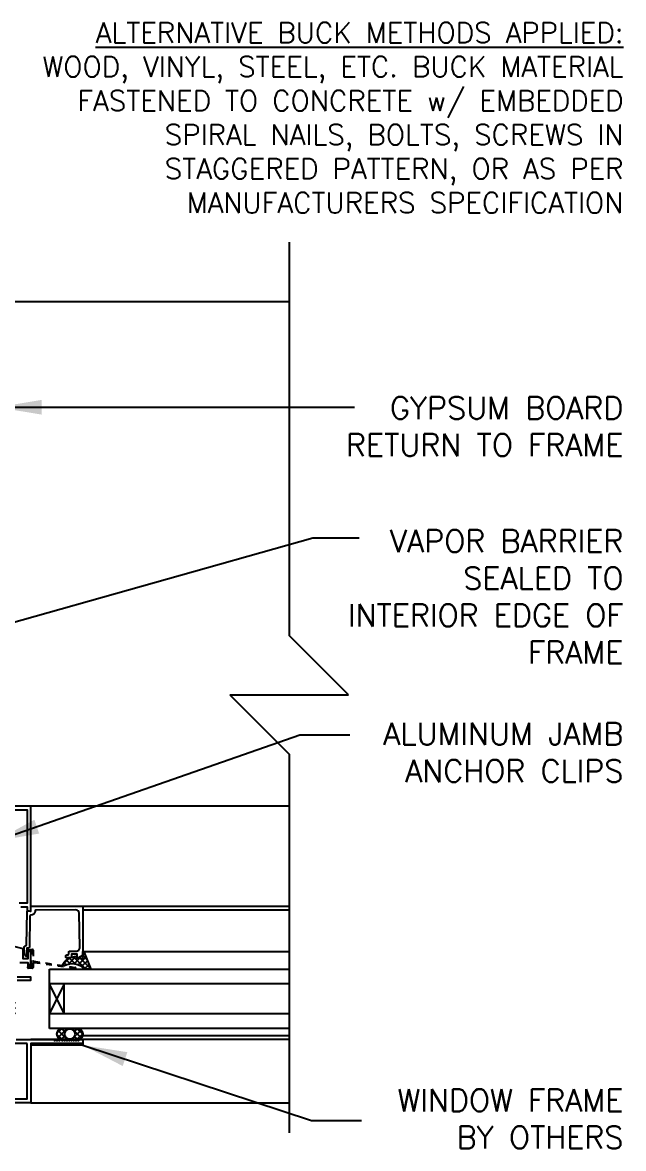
# Model space of a CAD drawing. Header units: inches. Extents: x 2883.8 to 2914.4, y 405.8 to 450.2.
# Drawn here: x 2902.54 to 2912.67, y 431.24 to 450.21 of the extents above; entities that cross this region are included whole.
import ezdxf

# ---------------------------------------------------------------- set-up
doc = ezdxf.new("R2010")
doc.units = ezdxf.units.IN
doc.header["$LTSCALE"] = 0.5
doc.header["$MEASUREMENT"] = 0
doc.linetypes.add('HIDDEN2', pattern=[0.1875, 0.125, -0.0625])
for name, color, linetype in [('HATCH', 12, 'CONTINUOUS'), ('LINE18', 9, 'CONTINUOUS'), ('line25', 2, 'CONTINUOUS'), ('LINE9', 9, 'CONTINUOUS'), ('TEXT', 4, 'CONTINUOUS')]:
    doc.layers.add(name, color=color, linetype=linetype)
doc.styles.add('DIM', font='romans.shx', dxfattribs={"width": 0.7})
doc.styles.get("Standard").update_dxf_attribs({"font": 'romans.shx'})
doc.dimstyles.new('ext_12', dxfattribs={"dimscale": 12, "dimtxt": 0.09375, "dimasz": 0.09375, "dimexe": 0.09375, "dimexo": 0.0625, "dimgap": 0.0625, "dimtad": 1, "dimdec": 1, "dimzin": 3, "dimdsep": 46, "dimlunit": 4, "dimtxsty": 'DIM', "dimcen": 0.09, "dimdle": 0.09375, "dimclrt": 4, "dimadec": 0, "dimazin": 0, "dimtfac": 1, "dimtdec": 1, "dimtmove": 2, "dimatfit": 3, "dimfxl": 0, "dimfrac": 2, "dimtolj": 1, "dimtzin": 0, "dimarcsym": 0})

msp = doc.modelspace()

# ---------------------------------------------------------------- hatches: boundary and pattern name
at = {"layer": 'HATCH'}
h = msp.add_hatch(dxfattribs=at)
h.set_pattern_fill('ANSI37', color=256, scale=0.5, angle=90, style=0)
h.set_pattern_definition([(135, (3423.67642, -2287.3815), (-0.0441941738, -0.0441941738), []), (225, (3423.67642, -2287.3815), (0.0441941738, -0.0441941738), [])])
h.paths.add_polyline_path([(2903.2178516, 433.2615756), (2903.4647818, 433.2615756, -0.9731191936), (2903.4699578, 433.0716469), (2903.2179048, 433.0715059, -1.0002797932)])
h.paths.add_polyline_path([(2903.3413167, 433.0790058, 1), (2903.3413167, 433.2540756, 1)], flags=16)
h.paths.add_polyline_path([(2903.5592841, 434.4324053), (2903.5592841, 434.5572992, -0.3927408575), (2903.5850059, 434.5378346), (2903.6959836, 434.2615756), (2903.5914137, 434.2615756, 0.3145636001), (2903.2481354, 434.3154484), (2903.2216232, 434.3194839), (2903.2216232, 434.3459531, -0.1494430698), (2903.340687, 434.4484384), (2903.3412841, 434.4484384, 0.1929134894), (2903.3620015, 434.4567407, -0.0892264714), (2903.4560545, 434.4710392), (2903.4593837, 434.4521585, 0.3152987889), (2903.4619794, 434.4495627)])
h.paths.add_polyline_path([(2902.180428, 433.7946634, 0.7725978076), (2902.1657476, 433.8197062, -0.343148792), (2902.1543716, 433.8243304), (2902.1450366, 433.840499, -0.1316524976), (2902.1439648, 433.844499), (2902.1439648, 433.8633554, -0.4142135624), (2902.1519648, 433.8713554), (2902.3409648, 433.8713554, -0.4142135624), (2902.3489648, 433.8633554), (2902.3489648, 433.844499, -0.1316524976), (2902.3478931, 433.840499), (2902.3385581, 433.8243304, -0.343148792), (2902.3271821, 433.8197062, 0.7725978076), (2902.3125017, 433.7946634), (2902.4199045, 433.6872607), (2902.4199045, 433.480751), (2902.3125017, 433.3733483, 0.7725978076), (2902.3271821, 433.3483054, -0.343148792), (2902.3385581, 433.3436813), (2902.3478931, 433.3275127, -0.1316524976), (2902.3489648, 433.3235127), (2902.3489648, 433.3046563, -0.4142135624), (2902.3409648, 433.2966563), (2902.1519648, 433.2966563, -0.4142135624), (2902.1439648, 433.3046563), (2902.1439648, 433.3235127, -0.1316524976), (2902.1450366, 433.3275127), (2902.1543716, 433.3436813, -0.343148792), (2902.1657476, 433.3483054, 0.7725978076), (2902.180428, 433.3733483), (2902.0730252, 433.480751), (2902.0730252, 433.6872607)])
h.paths.add_polyline_path([(2902.3614648, 433.6116671), (2902.3614648, 433.556495, -0.3238484293), (2902.320227, 433.4995039, -0.3265016201), (2902.1727027, 433.4995039, -0.3238484398), (2902.1314648, 433.556495), (2902.1314648, 433.6116671, -0.3238484345), (2902.1727027, 433.6686582, -0.3265016201), (2902.320227, 433.6686582, -0.3238484345)], flags=16)

# ---------------------------------------------------------------- linework, layer by layer
for p, q in [((2907.0369751, 437.0065058), (2902.6838167, 437.0065058)), ((2903.5592841, 435.3205015), (2907.0403743, 435.3205015)), ((2903.5592841, 434.5574192), (2907.0403743, 434.5574192)), ((2907.0369751, 433.1365058), (2903.5549457, 433.1365058)), ((2907.0369751, 433.0715058), (2902.6838167, 433.0715058))]:
    msp.add_line(p, q, dxfattribs=at)
at = {"layer": 'HATCH', "flags": 128}
for points in [[(2903.558955, 435.2564845), (2907.0403743, 435.2564845)], [(2902.6839648, 432.0065058), (2907.0369751, 432.0065058)]]:
    msp.add_lwpolyline(points, dxfattribs=at)
at = {"layer": 'HATCH'}
for points in [[(2903.5592841, 434.4324053), (2903.5592841, 434.5574192), (2903.5616659, 434.5574192, -0.3639702343), (2903.5850059, 434.5378346), (2903.6959836, 434.2615756), (2903.5914137, 434.2615756, 0.3145636001), (2903.2481354, 434.3154484), (2903.2216232, 434.3194839), (2903.2216232, 434.3459531, -0.264551898), (2903.4560545, 434.4710392), (2903.4593837, 434.4521585, 0.3152987889), (2903.4619794, 434.4495627)], [(2903.4699578, 433.0716469), (2903.2178516, 433.0715058, -1), (2903.2178516, 433.2615756), (2903.4647818, 433.2615756, -0.9731191936)]]:
    msp.add_lwpolyline(points, format="xyb", close=True, dxfattribs=at)
msp.add_circle((2903.3413167, 433.1665407), 0.0875349, dxfattribs=at)
at = {"layer": 'LINE18'}
for p, q in [((2902.9978167, 434.2615756), (2907.0403743, 434.2615756)), ((2902.9978167, 433.2615756), (2902.9978167, 434.2615756)), ((2907.0369751, 433.2615756), (2902.9978167, 433.2615756)), ((2903.5588167, 432.9777558), (2902.6838167, 432.9777558)), ((2902.6838167, 432.9777558), (2902.6838167, 432.0215058)), ((2903.5588167, 433.0715058), (2903.5588167, 432.9777558))]:
    msp.add_line(p, q, dxfattribs=at)
for points in [[(2902.5163546, 435.3082021), (2902.6188167, 435.3082021), (2902.6188167, 435.2560544, 0.3639702343), (2902.6270802, 435.2462063), (2902.6720802, 435.2382716, 0.4663076582), (2902.6838167, 435.2481196), (2902.6838167, 437.0065058), (2902.0588167, 437.0065058)], [(2902.4959648, 434.370539), (2902.6338167, 434.370539), (2902.6338167, 434.308539), (2902.6419719, 434.308539, 0.3255049611), (2902.6705231, 434.3293289), (2902.6838167, 434.370539), (2902.6838167, 434.5431299, 0.4142135624), (2902.6688167, 434.5581299), (2902.6488167, 434.5581299, 0.4142135624), (2902.6338167, 434.5431299), (2902.6338167, 434.435539), (2902.5513546, 434.435539), (2902.5513546, 434.6000747), (2902.3756073, 434.647166)]]:
    msp.add_lwpolyline(points, format="xyb", dxfattribs=at)
for points in [[(2902.1088167, 436.9415058), (2902.6188167, 436.9415058), (2902.6188167, 435.3732021), (2902.4846414, 435.3732021)], [(2902.4512854, 434.0725258), (2902.6838167, 434.0725258), (2902.6838167, 434.1225258), (2902.4512854, 434.1225258)], [(2902.4339648, 433.0715058), (2903.0689648, 433.0715058), (2903.0889648, 433.0515058), (2903.1089648, 433.0715058), (2903.1289648, 433.0515058), (2903.1489648, 433.0715058), (2903.1689648, 433.0515058), (2903.1889648, 433.0715058), (2903.2089648, 433.0515058), (2903.2289648, 433.0715058), (2903.2489648, 433.0515058), (2903.2689648, 433.0715058), (2903.2889648, 433.0515058), (2903.3089648, 433.0715058), (2903.3289648, 433.0515058), (2903.3489648, 433.0715058), (2903.3689648, 433.0515058), (2903.3889648, 433.0715058), (2903.4089648, 433.0515058), (2903.4289648, 433.0715058), (2903.4489648, 433.0515058), (2903.4689648, 433.0715058), (2903.4889648, 433.0515058), (2903.5089648, 433.0715058), (2903.5589648, 433.0715058), (2903.5589648, 433.0065058), (2902.6839648, 433.0065058), (2902.6839648, 432.0065058), (2902.0589648, 432.0065058)]]:
    msp.add_lwpolyline(points, dxfattribs=at)
msp.add_lwpolyline([(2903.3062841, 434.4984384, 0.4142135624), (2903.3212841, 434.5134384), (2903.3212841, 434.5454384, -0.4142135624), (2903.3362841, 434.5604384), (2903.4463922, 434.5604384, 0.4184033046), (2903.5083858, 434.6233239), (2903.5001403, 435.2005651, 0.4139326425), (2903.439347, 435.2597028), (2902.7686137, 435.2507653, 0.4077932646), (2902.7538141, 435.2358963, -0.4138755074), (2902.6832923, 435.1665034, 0.4122343511), (2902.6681815, 435.1517176), (2902.6607964, 434.6336287, -0.3394542589), (2902.6494733, 434.6192997), (2902.6154738, 434.6107071), (2902.6139417, 434.5032262), (2902.6189412, 434.503155, -1), (2902.6185136, 434.473158), (2902.6123796, 434.4732455, -0.3727193515), (2902.5830583, 434.4993693), (2902.5804493, 434.5194086), (2902.5692915, 434.605111, -0.380036171), (2902.6066218, 434.660042), (2902.6111842, 434.6611951), (2902.6192856, 435.2295354, -0.4577045203), (2902.6366802, 435.244129), (2902.6838167, 435.2365015), (2902.6838167, 435.3205015), (2903.5592841, 435.3205015), (2903.5592841, 434.5003696, -0.2679491924), (2903.5517841, 434.4873792), (2903.4877841, 434.4504288, -0.5773502692), (2903.4652841, 434.4634192), (2903.4652841, 434.5104384), (2903.3712841, 434.5104384), (2903.3712841, 434.4784384, -0.4142135624), (2903.3412841, 434.4484384), (2903.2872841, 434.4484384, -0.4142135624), (2903.2722841, 434.4634384), (2903.2722841, 434.4834384, -0.4142135624), (2903.2872841, 434.4984384)], format="xyb", close=True, dxfattribs=at)
at = {"layer": 'LINE18', "linetype": 'HIDDEN2'}
msp.add_lwpolyline([(2902.6988167, 434.3058299), (2902.6988167, 434.5608299, 0.4142135624), (2902.6938167, 434.5658299), (2902.6388167, 434.5658299, -1), (2902.6388167, 434.5908299), (2902.7113167, 434.5908299, -0.4142135624), (2902.7238167, 434.5783299), (2902.7238167, 434.4059975, 0.3706321427), (2902.7344357, 434.3936399), (2903.4370174, 434.2866982, -0.9950963694), (2903.4342689, 434.2689095), (2902.7380608, 434.3670102, 0.4558347386), (2902.7238167, 434.3546325), (2902.7238167, 434.2883299, -0.4142135624), (2902.7113167, 434.2758299), (2902.6388167, 434.2758299, -1), (2902.6388167, 434.3008299), (2902.6938167, 434.3008299, 0.4142135624)], format="xyb", close=True, dxfattribs=at)
at = {"layer": 'LINE18'}
for points in [[(2902.9978167, 433.5115756), (2903.2478167, 433.5115756), (2903.2478167, 434.0115756), (2902.9978167, 434.0115756)], [(2902.6189648, 433.0065058), (2902.1239648, 433.0065058), (2902.1239648, 432.0715058), (2902.6189648, 432.0715058)]]:
    msp.add_lwpolyline(points, close=True, dxfattribs=at)
at = {"layer": 'line25', "color": 12}
for p, q in [((2902.1134249, 445.5069136), (2907.0403743, 445.5069136)), ((2907.0403743, 434.0115756), (2902.9978167, 434.0115756)), ((2903.2478167, 433.5115756), (2902.9978167, 434.0115756)), ((2903.2478167, 434.0115756), (2902.9978167, 433.5115756)), ((2902.9978167, 433.5115756), (2907.0369751, 433.5115756))]:
    msp.add_line(p, q, dxfattribs=at)
at = {"layer": 'LINE9'}
for p, q in [((2907.0403743, 446.5069136), (2907.0403743, 439.8817097)), ((2908.0403743, 438.8817097), (2907.0403743, 439.8817097)), ((2906.0403743, 438.8817097), (2908.0403743, 438.8817097)), ((2906.0403743, 438.8817097), (2907.0403743, 437.8817097)), ((2907.0403743, 437.8817097), (2907.0403743, 431.5040058))]:
    msp.add_line(p, q, dxfattribs=at)

# ---------------------------------------------------------------- texts
at = {"layer": 'TEXT'}
for s, insert, char_height, width, attachment_point in [('{\\H0.9167x;\\LALTERNATIVE BUCK METHODS APPLIED:\\P\\lWOOD, VINYL, STEEL, ETC. BUCK MATERIAL FASTENED TO CONCRETE w/ EMBEDDED SPIRAL NAILS, BOLTS, SCREWS IN STAGGERED PATTERN, OR AS PER MANUFACTURERS SPECIFICATION}', (2912.6744766, 448.6043733), 0.375, 10.736761537, 6), ('GYPSUM BOARD RETURN TO FRAME', (2912.6744766, 443.903424), 0.375, 5.518937218, 3), ('VAPOR BARRIER SEALED TO INTERIOR EDGE OF FRAME', (2912.6744766, 441.6594615), 0.375, 5.381265663, 3), ('ALUMINUM JAMB ANCHOR CLIPS', (2912.6744766, 438.411983), 0.375, 4.597189195, 3), (' {\\H0.52083x;WINDOW FRAME BY OTHERS}', (2912.6744766, 432.2378114), 0.72, 4.955387761, 3)]:
    msp.add_mtext(s, dxfattribs=dict(at, insert=insert, char_height=char_height, width=width, attachment_point=attachment_point))

# ---------------------------------------------------------------- leaders
for points in [[(2902.1134249, 443.7265084), (2907.298914, 443.7265084), (2908.1422984, 443.7265084)], [(2901.5728285, 439.8764462), (2907.4386906, 441.5236605), (2908.2178258, 441.5236605)], [(2902.0754111, 436.4132885), (2907.2154054, 438.2049898), (2908.0587898, 438.2049898)], [(2903.5588167, 432.9777558), (2907.4122897, 431.7110586), (2908.2556741, 431.7110586)]]:
    msp.add_leader(points, dimstyle='ext_12', override={"dimasz": 0.0625, "dimgap": 0.0625, "dimtad": 0}, dxfattribs=at)

doc.saveas('drawing.dxf')
